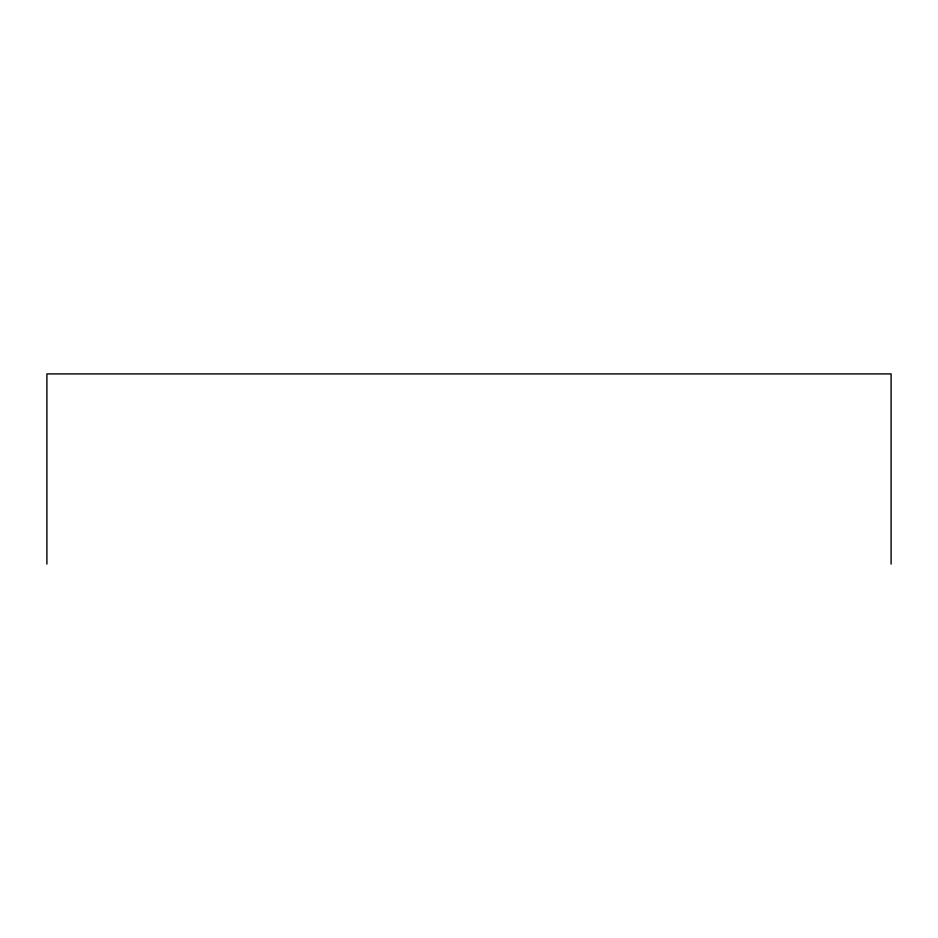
<?xml version="1.0" encoding="UTF-8"?>
<svg xmlns="http://www.w3.org/2000/svg" width="938" height="938" viewBox="0 0 938 938"><rect width="100%" height="100%" fill="white"/><g stroke="black" fill="none" stroke-linecap="round" stroke-linejoin="round"><path stroke-width="1.41" d="M891.1 564.09L891.1 373.91L46.9 373.91L46.9 564.09"/></g></svg>
